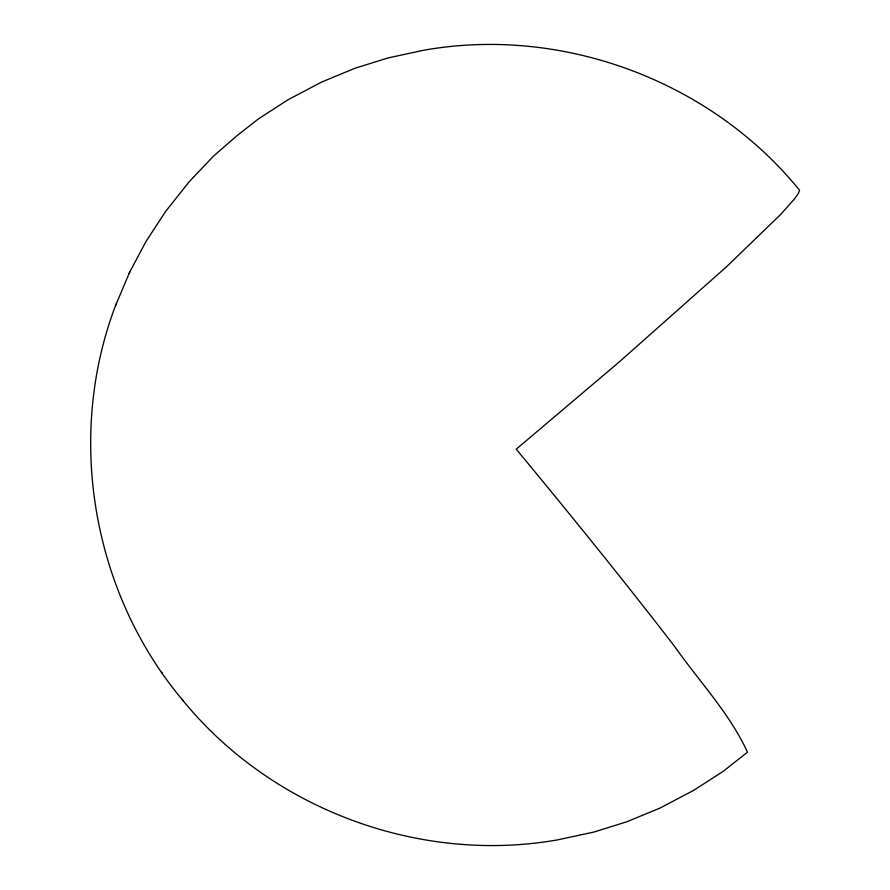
<?xml version="1.0" encoding="UTF-8"?>
<svg xmlns="http://www.w3.org/2000/svg" width="890" height="890" viewBox="0 0 890 890"><rect width="100%" height="100%" fill="white"/><g stroke="black" fill="none" stroke-linecap="round" stroke-linejoin="round"><path stroke-width="1.33" d="M115.544 305.593C65.482 437.213 92.493 593.519 183.385 701.009C272.151 809.533 420.225 864.379 558.264 839.737L593.775 832.083L626.816 821.781L660.302 807.942L693.688 790.342L723.169 771.341L747.489 752.195C729.622 713.246 698.928 681.139 674.431 646.185C623.011 579.49 569.934 514.075 516.245 449.183L619.907 361.373L726.318 266.933L780.397 214.746L794.592 198.804L798.241 193.608L799.565 190.338L798.53 188.992C709.753 80.467 561.679 25.621 423.64 50.263L388.129 57.917L355.088 68.219L321.613 82.058L288.215 99.658L258.734 118.659L236.762 135.859L213.4 156.239L189.27 181.66L165.763 211.219L145.949 241.557L129.706 272.095L115.544 305.593L116.212 303.957M129.15 273.486L129.706 272.095M161.268 671.85L162.303 673.185M182.35 699.662L183.385 701.009"/></g></svg>
